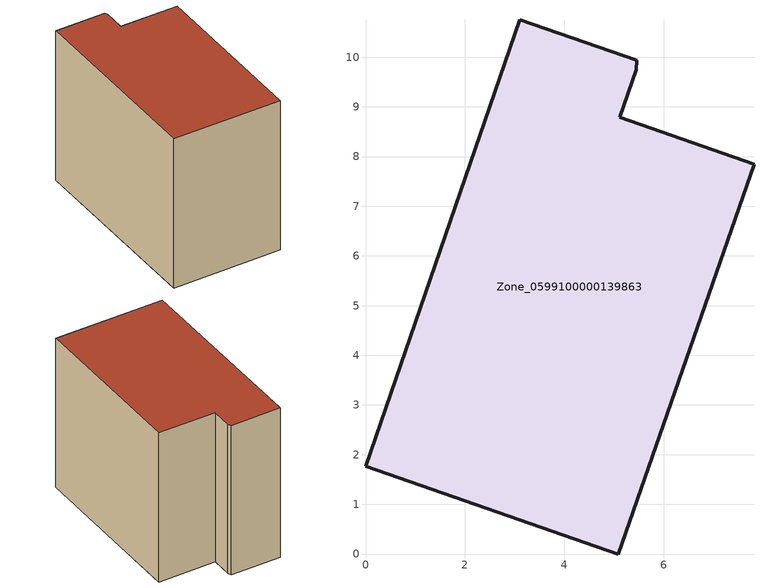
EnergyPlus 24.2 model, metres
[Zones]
Zone_0599100000139863
 floor ground (C_G): 0,1.77 3.11,10.75 5.46,9.94 5.45,9.75 5.12,8.79 7.82,7.85 5.09,0 z0
 wall outside (C_F): 3.11,10.75 0,1.77 5.09,0 7.82,7.85 5.12,8.79 5.45,9.75 5.46,9.94 3.11,10.75 z0:7.8
 roof outside (C_R): 5.45,9.75 5.46,9.94 3.11,10.75 0,1.77 5.09,0 7.82,7.85 5.12,8.79 z7.8
[BUILDING]
Pand.0599100000139863: North Axis=0; Terrain=City; Loads Convergence Tolerance Value=0.04; Temperature Convergence Tolerance Value=0.4; Solar Distribution=FullExterior; Maximum Number of Warmup Days=25; Minimum Number of Warmup Days=1
[Site:Location]
Rotterdam.The.Hague.AP_ZH_NLD Design_Conditions: Latitude=51.96; Longitude=4.45; Time Zone=1; Elevation=-4.5
[SITE:GROUNDTEMPERATURE:BUILDINGSURFACE]
18, 18, 18, 18, 18, 18, 18, 18, 18, 18, 18, 18
[MATERIAL] Thermal Absorptance=0.9; Solar Absorptance=0.7; Visible Absorptance=0.7
Name | Roughness | Thickness | Conductivity | Density | Specific Heat
G.TI.1975-1991 | MediumSmooth | 0.15 | 0.288461 | 540 | 1210
F.TI.1975-1991 | Rough | 0.3 | 0.230769 | 1920 | 840
R.TI.1975-1991 | MediumRough | 0.2 | 0.153846 | 1500 | 1000
[CONSTRUCTION]
C_G: G.TI.1975-1991
C_F: F.TI.1975-1991
C_R: R.TI.1975-1991
[ZONE]
Zone_0599100000139863: Type=1; Multiplier=1; Ceiling Height=Autocalculate; Volume=Autocalculate; Floor Area=autocalculate; Part of Total Floor Area=Yes
[ZONEINFILTRATION:DESIGNFLOWRATE]
Infil_Zone_0599100000139863: Zone or ZoneList or Space or SpaceList=Zone_0599100000139863; Schedule=AlwaysOn; Design Flow Rate Calculation Method=Flow/Area; Flow Rate per Floor Area=0.003; Constant Term Coefficient=1; Temperature Term Coefficient=0; Velocity Term Coefficient=0; Velocity Squared Term Coefficient=0
[HVACTEMPLATE:ZONE:IDEALLOADSAIRSYSTEM]
Zone_0599100000139863: Maximum Heating Supply Air Temperature=50; Minimum Cooling Supply Air Temperature=13; Maximum Heating Supply Air Humidity Ratio=0.0156; Minimum Cooling Supply Air Humidity Ratio=0.0077; Heating Limit=NoLimit; Cooling Limit=NoLimit; Dehumidification Control Type=ConstantSensibleHeatRatio; Cooling Sensible Heat Ratio=0.7; Dehumidification Setpoint=60; Humidification Control Type=None; Humidification Setpoint=30; Outdoor Air Method=None; Outdoor Air Flow Rate per Person=0.00944; Outdoor Air Flow Rate per Zone Floor Area=0; Outdoor Air Flow Rate per Zone=0; Demand Controlled Ventilation Type=None; Outdoor Air Economizer Type=NoEconomizer; Heat Recovery Type=None; Sensible Heat Recovery Effectiveness=0.7; Latent Heat Recovery Effectiveness=0.65
[ZONECONTROL:THERMOSTAT]
ThermostatControl_Zone_0599100000139863: Zone or ZoneList=Zone_0599100000139863; Control Type Schedule=DualSetpointControlType; Control 1=Thermostat_Zone_0599100000139863; Temperature Difference Between Cutout And Setpoint=0
[THERMOSTATSETPOINT:DUALSETPOINT]
Thermostat_Zone_0599100000139863: Heating Setpoint Temperature Schedule=HeatingSetpoint_Zone_0599100000139863; Cooling Setpoint Temperature Schedule=CoolingSetpoint_Zone_0599100000139863
[SCHEDULE:COMPACT]
HeatingSetpoint_Zone_0599100000139863: Through: 12/31, For: AllDays, Until: 24:00, 21
CoolingSetpoint_Zone_0599100000139863: Through: 12/31, For: AllDays, Until: 24:00, 24
DualSetpointControlType: Through: 12/31, For: AllDays, Until: 24:00, 4
AlwaysOn: Through: 12/31, For: AllDays, Until: 24:00, 1
